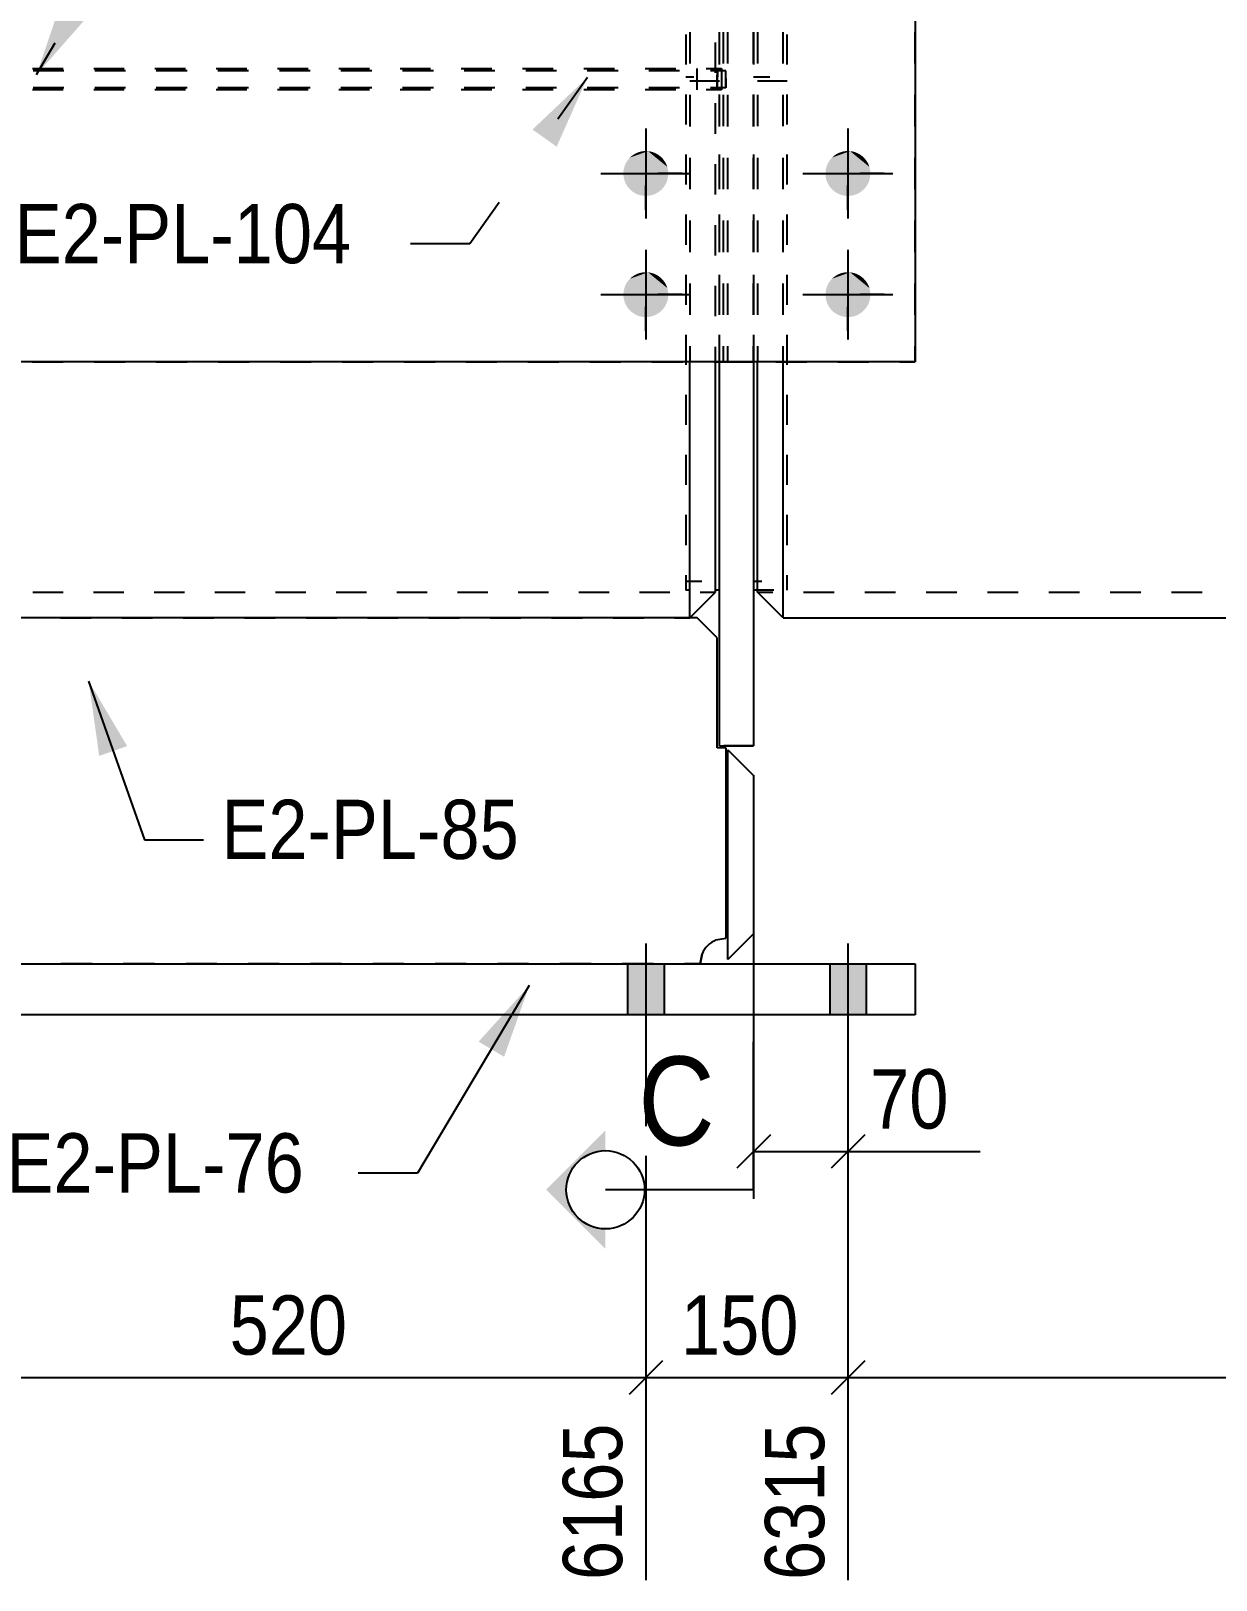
# Model space of a CAD drawing. Header units: millimetres. Extents: x 67 to 383, y 106 to 148.
# Drawn here: x 171.05 to 177.48, y 127.65 to 136.07 of the extents above; entities that cross this region are included whole.
import ezdxf

# ---------------------------------------------------------------- set-up
doc = ezdxf.new("R2010")
doc.units = ezdxf.units.MM
doc.linetypes.add('XKITLINE00', pattern=[0])
doc.styles.add('ARIAL', font='ARIAL.TTF')

msp = doc.modelspace()

# ---------------------------------------------------------------- linework, layer by layer
at = {"color": 2, "linetype": 'XKITLINE00'}
for p, q in [((175.8505, 137.3404), (175.8505, 134.269)), ((175.8505, 134.269), (169.1226, 134.269)), ((174.6266, 132.8795), (174.6266, 134.269)), ((174.7652, 133.0426), (174.7652, 134.269)), ((174.7872, 134.2689), (174.9729, 134.2689)), ((174.7872, 132.1847), (174.7872, 134.2689)), ((174.9729, 134.2689), (174.9729, 132.1847)), ((174.9949, 133.0426), (174.9949, 134.269)), ((175.1334, 132.8795), (175.1334, 134.269)), ((174.6266, 132.8795), (174.7656, 133.0184)), ((174.7656, 133.0184), (174.7652, 133.0426)), ((174.7872, 133.0301), (174.7654, 133.0301)), ((174.9947, 133.0301), (174.9729, 133.0301)), ((174.9945, 133.0184), (174.9949, 133.0426)), ((174.9945, 133.0184), (174.9949, 133.0184)), ((175.1334, 132.8795), (174.9945, 133.0184)), ((174.6659, 132.8795), (170.2525, 132.8795)), ((174.7756, 132.7698), (174.6659, 132.8795)), ((175.1334, 132.8795), (179.6532, 132.8795)), ((174.7756, 132.1738), (174.7756, 132.7698)), ((174.7872, 132.1847), (174.9729, 132.1847)), ((174.822, 132.1738), (174.7756, 132.1738)), ((174.822, 132.1738), (174.822, 131.1401)), ((174.8336, 132.1628), (174.9729, 132.0235)), ((174.8336, 131.0227), (174.8336, 132.1628)), ((174.9729, 132.0235), (174.9729, 131.162)), ((174.7687, 131.1295), (174.822, 131.1401)), ((174.9729, 131.162), (174.8336, 131.0227)), ((169.1226, 131.0008), (175.8505, 131.0008)), ((174.6827, 131.0008), (174.6933, 131.0541)), ((175.8505, 131.0008), (175.8505, 130.7222)), ((175.8505, 130.7222), (169.1226, 130.7222))]:
    msp.add_line(p, q, dxfattribs=at)
at = {"linetype": 'XKITLINE00'}
for p, q in [((174.6043, 136.0478), (174.6043, 135.8847)), ((174.6266, 136.0604), (174.6266, 135.8898)), ((174.7872, 135.89), (174.7872, 136.0606)), ((174.7872, 135.8847), (174.7872, 136.0478)), ((174.8103, 135.89), (174.8103, 136.0607)), ((174.8336, 135.89), (174.8336, 136.0606)), ((174.9729, 136.0607), (174.9729, 135.89)), ((174.9729, 135.89), (174.9729, 136.0606)), ((174.9729, 136.0606), (174.9729, 135.89)), ((174.9729, 136.0478), (174.9729, 135.8847)), ((174.9949, 136.0607), (174.9949, 135.89)), ((175.1334, 135.89), (175.1334, 136.0607)), ((175.1557, 135.8847), (175.1557, 136.0478)), ((175.8505, 135.89), (175.8505, 136.0606)), ((171.0808, 135.8303), (171.1807, 136.0031)), ((174.7652, 135.8393), (174.7652, 136.0046)), ((171.058, 135.8627), (171.2243, 135.8627)), ((171.2291, 135.8511), (171.062, 135.8511)), ((171.3906, 135.8627), (171.5569, 135.8627)), ((171.5633, 135.8511), (171.3962, 135.8511)), ((171.7232, 135.8627), (171.8894, 135.8627)), ((171.8975, 135.8511), (171.7304, 135.8511)), ((172.0557, 135.8627), (172.222, 135.8627)), ((172.2317, 135.8511), (172.0646, 135.8511)), ((172.3883, 135.8627), (172.5546, 135.8627)), ((172.566, 135.8511), (172.3989, 135.8511)), ((172.7209, 135.8627), (172.8871, 135.8627)), ((172.9002, 135.8511), (172.7331, 135.8511)), ((173.0534, 135.8627), (173.2197, 135.8627)), ((173.2344, 135.8511), (173.0673, 135.8511)), ((173.386, 135.8627), (173.5523, 135.8627)), ((173.5686, 135.8511), (173.4015, 135.8511)), ((173.7185, 135.8627), (173.8848, 135.8627)), ((173.9029, 135.8511), (173.7358, 135.8511)), ((174.0703, 135.8134), (173.9106, 135.5875)), ((174.0511, 135.8627), (174.2174, 135.8627)), ((174.2371, 135.8511), (174.07, 135.8511)), ((174.3837, 135.8627), (174.55, 135.8627)), ((174.5713, 135.8511), (174.4042, 135.8511)), ((174.6484, 135.8156), (174.6043, 135.8156)), ((174.6665, 135.7466), (174.6665, 135.8627)), ((174.7162, 135.8627), (174.7994, 135.8627)), ((174.822, 135.8511), (174.7384, 135.8511)), ((174.7756, 135.8511), (174.7756, 135.7582)), ((174.7756, 135.7582), (174.7756, 135.8262)), ((174.7762, 135.8627), (174.7762, 135.8179)), ((174.7994, 135.8627), (174.7994, 135.7466)), ((174.822, 135.7582), (174.822, 135.8511)), ((174.822, 135.8079), (174.822, 135.7582)), ((175.0607, 135.8156), (174.9729, 135.8156)), ((171.2243, 135.7466), (171.058, 135.7466)), ((171.2291, 135.7582), (171.062, 135.7582)), ((171.5569, 135.7466), (171.3906, 135.7466)), ((171.5633, 135.7582), (171.3962, 135.7582)), ((171.8894, 135.7466), (171.7232, 135.7466)), ((171.8975, 135.7582), (171.7304, 135.7582)), ((172.222, 135.7466), (172.0557, 135.7466)), ((172.2317, 135.7582), (172.0646, 135.7582)), ((172.5546, 135.7466), (172.3883, 135.7466)), ((172.566, 135.7582), (172.3989, 135.7582)), ((172.8871, 135.7466), (172.7209, 135.7466)), ((172.9002, 135.7582), (172.7331, 135.7582)), ((173.2197, 135.7466), (173.0534, 135.7466)), ((173.2344, 135.7582), (173.0673, 135.7582)), ((173.5523, 135.7466), (173.386, 135.7466)), ((173.5686, 135.7582), (173.4015, 135.7582)), ((173.8848, 135.7466), (173.7185, 135.7466)), ((173.9029, 135.7582), (173.7358, 135.7582)), ((174.2174, 135.7466), (174.0511, 135.7466)), ((174.2371, 135.7582), (174.07, 135.7582)), ((174.55, 135.7466), (174.3837, 135.7466)), ((174.5713, 135.7582), (174.4042, 135.7582)), ((174.6043, 135.7216), (174.6043, 135.5585)), ((174.7872, 135.7936), (174.6263, 135.7936)), ((174.6266, 135.7191), (174.6266, 135.5485)), ((174.7994, 135.7466), (174.7162, 135.7466)), ((174.822, 135.7582), (174.7384, 135.7582)), ((174.7872, 135.5585), (174.7872, 135.7216)), ((174.7872, 135.5487), (174.7872, 135.7193)), ((174.8103, 135.5488), (174.8103, 135.7194)), ((174.8336, 135.5487), (174.8336, 135.7194)), ((174.9729, 135.7216), (174.9729, 135.5585)), ((174.9729, 135.7194), (174.9729, 135.5487)), ((174.9729, 135.7194), (174.9729, 135.5488)), ((174.9729, 135.5487), (174.9729, 135.7193)), ((175.1557, 135.7936), (174.9949, 135.7936)), ((174.9949, 135.7194), (174.9949, 135.5488)), ((175.1334, 135.5488), (175.1334, 135.7194)), ((175.1557, 135.5585), (175.1557, 135.7216)), ((175.8505, 135.5487), (175.8505, 135.7194)), ((174.7652, 135.5087), (174.7652, 135.674)), ((174.6043, 135.3953), (174.6043, 135.2322)), ((174.6266, 135.3779), (174.6266, 135.2073)), ((174.7872, 135.2322), (174.7872, 135.3953)), ((174.7872, 135.2074), (174.7872, 135.3781)), ((174.8103, 135.2075), (174.8103, 135.3781)), ((174.8336, 135.2075), (174.8336, 135.3781)), ((174.9729, 135.3953), (174.9729, 135.2322)), ((174.9729, 135.2074), (174.9729, 135.3781)), ((174.9729, 135.3781), (174.9729, 135.2075)), ((174.9729, 135.3781), (174.9729, 135.2075)), ((174.9949, 135.3781), (174.9949, 135.2075)), ((175.1334, 135.2075), (175.1334, 135.3781)), ((175.1557, 135.2322), (175.1557, 135.3953)), ((175.8505, 135.2075), (175.8505, 135.3781)), ((174.7652, 135.1781), (174.7652, 135.3434)), ((173.5913, 135.1356), (173.4316, 134.9097)), ((174.6043, 135.0691), (174.6043, 134.906)), ((174.7872, 134.906), (174.7872, 135.0691)), ((174.7872, 134.8661), (174.7872, 135.0368)), ((174.8103, 134.8662), (174.8103, 135.0369)), ((174.8336, 134.8662), (174.8336, 135.0368)), ((174.9729, 135.0691), (174.9729, 134.906)), ((174.9729, 135.0369), (174.9729, 134.8662)), ((174.9729, 134.8661), (174.9729, 135.0368)), ((174.9729, 135.0368), (174.9729, 134.8662)), ((174.9949, 135.0369), (174.9949, 134.8662)), ((175.1334, 134.8662), (175.1334, 135.0369)), ((175.1557, 134.906), (175.1557, 135.0691)), ((175.8505, 134.8662), (175.8505, 135.0368)), ((174.6266, 135.0367), (174.6266, 134.8661)), ((174.7652, 134.8475), (174.7652, 135.0128)), ((173.4316, 134.9097), (173.1099, 134.9097)), ((174.6043, 134.7429), (174.6043, 134.5797)), ((174.7872, 134.5797), (174.7872, 134.7429)), ((174.9729, 134.7429), (174.9729, 134.5797)), ((175.1557, 134.5797), (175.1557, 134.7429)), ((174.6266, 134.6955), (174.6266, 134.5249)), ((174.7652, 134.5169), (174.7652, 134.6822)), ((174.7872, 134.5249), (174.7872, 134.6955)), ((174.8103, 134.5249), (174.8103, 134.6956)), ((174.8336, 134.5249), (174.8336, 134.6956)), ((174.9729, 134.6956), (174.9729, 134.5249)), ((174.9729, 134.6956), (174.9729, 134.5249)), ((174.9729, 134.5249), (174.9729, 134.6955)), ((174.9949, 134.6956), (174.9949, 134.5249)), ((175.1334, 134.5249), (175.1334, 134.6956)), ((175.8505, 134.5249), (175.8505, 134.6956)), ((174.6043, 134.4166), (174.6043, 134.2535)), ((174.7872, 134.2535), (174.7872, 134.4166)), ((174.9729, 134.4166), (174.9729, 134.2535)), ((175.1557, 134.2535), (175.1557, 134.4166)), ((174.6266, 134.3543), (174.6266, 134.269)), ((174.7652, 134.269), (174.7652, 134.3516)), ((174.7872, 134.2689), (174.7872, 134.3542)), ((174.8103, 134.269), (174.8103, 134.3543)), ((174.8336, 134.269), (174.8336, 134.3543)), ((174.9729, 134.3543), (174.9729, 134.269)), ((174.9729, 134.3543), (174.9729, 134.269)), ((174.9729, 134.2689), (174.9729, 134.3542)), ((174.9949, 134.3543), (174.9949, 134.269)), ((175.1334, 134.269), (175.1334, 134.3543)), ((175.8505, 134.269), (175.8505, 134.3543)), ((171.0569, 134.269), (171.2251, 134.269)), ((171.3933, 134.269), (171.5614, 134.269)), ((171.7296, 134.269), (171.8978, 134.269)), ((172.066, 134.269), (172.2342, 134.269)), ((172.4024, 134.269), (172.5706, 134.269)), ((172.7388, 134.269), (172.907, 134.269)), ((173.0752, 134.269), (173.2434, 134.269)), ((173.4116, 134.269), (173.5798, 134.269)), ((173.748, 134.269), (173.9162, 134.269)), ((174.0844, 134.269), (174.2526, 134.269)), ((174.4208, 134.269), (174.589, 134.269)), ((174.7572, 134.269), (174.9254, 134.269)), ((174.9729, 134.269), (174.812, 134.269)), ((174.8336, 134.269), (174.9729, 134.269)), ((174.8336, 134.269), (174.8552, 134.269)), ((174.9232, 134.2689), (174.9729, 134.2689)), ((175.0936, 134.269), (175.2618, 134.269)), ((175.43, 134.269), (175.5982, 134.269)), ((175.7664, 134.269), (175.8505, 134.269)), ((174.6043, 134.0904), (174.6043, 133.9273)), ((174.7872, 133.9273), (174.7872, 134.0904)), ((174.9729, 134.0904), (174.9729, 133.9273)), ((175.1557, 133.9273), (175.1557, 134.0904)), ((174.6043, 133.7641), (174.6043, 133.601)), ((174.7872, 133.601), (174.7872, 133.7641)), ((174.9729, 133.7641), (174.9729, 133.601)), ((175.1557, 133.601), (175.1557, 133.7641)), ((174.6043, 133.4379), (174.6043, 133.2748)), ((174.7872, 133.2748), (174.7872, 133.4379)), ((174.9729, 133.4379), (174.9729, 133.2748)), ((175.1557, 133.2748), (175.1557, 133.4379)), ((174.6043, 133.1117), (174.6043, 133.0301)), ((174.7872, 133.0301), (174.7872, 133.1117)), ((174.9729, 133.1117), (174.9729, 133.0301)), ((175.1557, 133.0301), (175.1557, 133.1117)), ((171.0602, 133.0184), (171.2249, 133.0184)), ((171.3896, 133.0184), (171.5543, 133.0184)), ((171.7189, 133.0184), (171.8836, 133.0184)), ((172.0483, 133.0184), (172.213, 133.0184)), ((172.3777, 133.0184), (172.5424, 133.0184)), ((172.707, 133.0184), (172.8717, 133.0184)), ((173.0364, 133.0184), (173.2011, 133.0184)), ((173.3658, 133.0184), (173.5305, 133.0184)), ((173.6951, 133.0184), (173.8598, 133.0184)), ((174.0245, 133.0184), (174.1892, 133.0184)), ((174.3539, 133.0184), (174.5186, 133.0184)), ((174.6923, 133.0765), (174.6043, 133.0765)), ((174.6265, 133.0301), (174.6043, 133.0301)), ((174.6833, 133.0184), (174.7656, 133.0184)), ((175.0168, 133.0765), (174.9729, 133.0765)), ((175.0826, 133.0301), (174.9947, 133.0301)), ((174.9949, 133.0184), (175.078, 133.0184)), ((175.2444, 133.0184), (175.4108, 133.0184)), ((175.5771, 133.0184), (175.7435, 133.0184)), ((175.9099, 133.0184), (176.0763, 133.0184)), ((176.2426, 133.0184), (176.409, 133.0184)), ((176.5754, 133.0184), (176.7417, 133.0184)), ((176.9081, 133.0184), (177.0745, 133.0184)), ((177.2408, 133.0184), (177.4072, 133.0184)), ((171.2098, 132.8795), (171.3764, 132.8795)), ((171.5431, 132.8795), (171.7098, 132.8795)), ((171.8765, 132.8795), (172.0431, 132.8795)), ((172.2098, 132.8795), (172.3765, 132.8795)), ((172.5432, 132.8795), (172.7099, 132.8795)), ((172.8765, 132.8795), (173.0432, 132.8795)), ((173.2099, 132.8795), (173.3766, 132.8795)), ((173.5432, 132.8795), (173.7099, 132.8795)), ((173.8766, 132.8795), (174.0433, 132.8795)), ((174.21, 132.8795), (174.3766, 132.8795)), ((174.5433, 132.8795), (174.6266, 132.8795)), ((171.3633, 132.5354), (171.6656, 131.674)), ((174.9729, 132.1847), (174.812, 132.1847)), ((174.9729, 132.0239), (174.9729, 129.7233)), ((171.6656, 131.674), (171.9874, 131.674)), ((174.7143, 131.0892), (174.7062, 131.0782)), ((174.7235, 131.0993), (174.7143, 131.0892)), ((174.7275, 131.1029), (174.7235, 131.0993)), ((171.3823, 131.0008), (171.213, 131.0008)), ((171.7208, 131.0008), (171.5515, 131.0008)), ((172.0593, 131.0008), (171.89, 131.0008)), ((172.3978, 131.0008), (172.2285, 131.0008)), ((172.7363, 131.0008), (172.567, 131.0008)), ((173.0748, 131.0008), (172.9055, 131.0008)), ((173.4133, 131.0008), (173.244, 131.0008)), ((173.7518, 131.0008), (173.5825, 131.0008)), ((174.0903, 131.0008), (173.9211, 131.0008)), ((174.4288, 131.0008), (174.2596, 131.0008)), ((174.6827, 131.0008), (174.5981, 131.0008)), ((174.6933, 131.0541), (174.6827, 131.0008)), ((174.6991, 131.0664), (174.6933, 131.0541)), ((174.6933, 131.0541), (174.6933, 131.0541)), ((174.7062, 131.0782), (174.6991, 131.0664)), ((173.755, 130.8818), (173.1482, 129.8625)), ((174.9729, 129.7728), (174.9729, 130.5772)), ((175.4848, 130.1165), (175.4848, 129.7233)), ((175.0639, 130.0718), (174.8819, 129.8897)), ((175.5758, 130.0718), (175.3938, 129.8897)), ((174.3879, 129.9576), (174.3879, 127.6532)), ((174.3879, 129.9576), (174.3879, 127.6532)), ((174.9729, 129.9808), (175.4848, 129.9808)), ((175.4848, 129.9808), (176.2035, 129.9808)), ((175.4848, 129.9808), (176.2035, 129.9808)), ((175.4848, 129.9576), (175.4848, 127.6532)), ((175.4848, 129.9576), (175.4848, 127.6532)), ((173.1482, 129.8625), (172.8264, 129.8625)), ((174.9729, 129.7728), (174.1685, 129.7728)), ((174.4789, 128.8436), (174.2969, 128.6616)), ((174.4789, 128.8436), (174.3074, 128.6722)), ((175.5758, 128.8436), (175.3938, 128.6616)), ((175.5758, 128.8436), (175.4044, 128.6722)), ((170.5852, 128.7526), (174.3879, 128.7526)), ((174.3879, 128.7526), (175.4848, 128.7526)), ((175.4848, 128.7526), (183.8376, 128.7526))]:
    msp.add_line(p, q, dxfattribs=at)
at = {"color": 3, "linetype": 'XKITLINE00'}
for p, q in [((174.3879, 135.5367), (174.3879, 135.0489)), ((174.3879, 135.4902), (174.3879, 135.3587)), ((175.4848, 135.5367), (175.4848, 135.0489)), ((175.4848, 135.4902), (175.4848, 135.3587)), ((174.144, 135.2928), (174.6318, 135.2928)), ((174.1904, 135.2928), (174.3219, 135.2928)), ((174.5853, 135.2928), (174.4538, 135.2928)), ((175.2409, 135.2928), (175.7287, 135.2928)), ((175.2874, 135.2928), (175.4189, 135.2928)), ((175.6823, 135.2928), (175.5508, 135.2928)), ((174.3879, 135.0953), (174.3879, 135.2268)), ((175.4848, 135.0953), (175.4848, 135.2268)), ((174.3879, 134.8785), (174.3879, 134.3908)), ((175.4848, 134.8785), (175.4848, 134.3908)), ((174.3879, 134.8321), (174.3879, 134.7006)), ((175.4848, 134.8321), (175.4848, 134.7006)), ((174.144, 134.6346), (174.6318, 134.6346)), ((174.1904, 134.6346), (174.3219, 134.6346)), ((174.5853, 134.6346), (174.4538, 134.6346)), ((175.2409, 134.6346), (175.7287, 134.6346)), ((175.2874, 134.6346), (175.4189, 134.6346)), ((175.6823, 134.6346), (175.5508, 134.6346)), ((174.3879, 134.4372), (174.3879, 134.5687)), ((175.4848, 134.4372), (175.4848, 134.5687)), ((174.3879, 131.1111), (174.3879, 130.1185)), ((174.3879, 131.1111), (174.3879, 130.1185)), ((174.3879, 131.1111), (174.3879, 130.1185)), ((174.3879, 131.1111), (174.3879, 130.1185)), ((175.4848, 131.1111), (175.4848, 130.1185)), ((175.4848, 131.1111), (175.4848, 130.1185)), ((175.4848, 131.1111), (175.4848, 130.1185)), ((175.4848, 131.1111), (175.4848, 130.1185)), ((174.2892, 131.0008), (174.2892, 130.7222)), ((174.2892, 131.0008), (174.2892, 130.7222)), ((174.2892, 131.0008), (174.2892, 130.7222)), ((174.2892, 131.0008), (174.2892, 130.7222)), ((174.4866, 131.0008), (174.4866, 130.7222)), ((174.4866, 131.0008), (174.4866, 130.7222)), ((174.4866, 131.0008), (174.4866, 130.7222)), ((174.4866, 131.0008), (174.4866, 130.7222)), ((175.3861, 131.0008), (175.3861, 130.7222)), ((175.3861, 131.0008), (175.3861, 130.7222)), ((175.3861, 131.0008), (175.3861, 130.7222)), ((175.3861, 131.0008), (175.3861, 130.7222)), ((175.5835, 131.0008), (175.5835, 130.7222)), ((175.5835, 131.0008), (175.5835, 130.7222)), ((175.5835, 131.0008), (175.5835, 130.7222)), ((175.5835, 131.0008), (175.5835, 130.7222))]:
    msp.add_line(p, q, dxfattribs=at)
at = {"linetype": 'XKITLINE00'}
msp.add_circle((174.1685, 129.7728), 0.2124, dxfattribs=at)
at = {"color": 2, "linetype": 'XKITLINE00'}
msp.add_arc((174.822, 131.0008), 0.1393, 112.5, 157.5, dxfattribs=at)
for p in [(174.9729, 129.9808), (175.4848, 129.9808)]:
    msp.add_point(p)
at = {"color": 3}
for p in [(174.3879, 128.7526), (174.3879, 128.7526), (175.4848, 128.7526), (175.4848, 128.7526)]:
    msp.add_point(p, dxfattribs=at)
at = {"linetype": 'Continuous'}
for points in [[(171.0808, 135.8303), (171.2125, 136.2188), (171.0808, 135.8303), (171.3518, 136.1382)], [(174.0703, 135.8134), (173.9038, 135.4385), (174.0703, 135.8134), (173.7725, 135.5313)], [(171.3633, 132.5354), (171.5724, 132.1825), (171.3633, 132.5354), (171.4206, 132.1293)], [(173.755, 130.8818), (173.6184, 130.495), (173.755, 130.8818), (173.4801, 130.5773)], [(174.1685, 130.0946), (173.8467, 129.7728), (174.0055, 129.9065)], [(174.1685, 130.0946), (174.0055, 129.9065), (174.0194, 129.9218)], [(174.1685, 130.0946), (174.0194, 129.9218), (174.0348, 129.9358)], [(174.1685, 130.0946), (174.0348, 129.9358), (174.0514, 129.9482)], [(174.1685, 130.0946), (174.0514, 129.9482), (174.0691, 129.959)], [(174.1685, 130.0946), (174.0691, 129.959), (174.0878, 129.968)], [(174.1685, 130.0946), (174.0878, 129.968), (174.1073, 129.9752)], [(174.1685, 130.0946), (174.1073, 129.9752), (174.1273, 129.9804)], [(174.1685, 130.0946), (174.1273, 129.9804), (174.1478, 129.9838)], [(174.1685, 129.9852), (174.1685, 130.0946), (174.1478, 129.9838)], [(173.8467, 129.7728), (173.9931, 129.8899), (174.0055, 129.9065)], [(173.8467, 129.7728), (173.9823, 129.8721), (173.9931, 129.8899)], [(173.8467, 129.7728), (173.9733, 129.8535), (173.9823, 129.8721)], [(173.8467, 129.7728), (173.9661, 129.834), (173.9733, 129.8535)], [(173.8467, 129.7728), (173.9608, 129.814), (173.9661, 129.834)], [(173.8467, 129.7728), (173.9575, 129.7935), (173.9608, 129.814)], [(173.8467, 129.7728), (173.9561, 129.7728), (173.9575, 129.7935)], [(173.8467, 129.7728), (174.1685, 129.451), (174.0342, 129.6091)], [(173.8467, 129.7728), (174.0342, 129.6091), (174.0188, 129.623)], [(173.8467, 129.7728), (174.0188, 129.623), (174.0048, 129.6385)], [(173.8467, 129.7728), (174.0048, 129.6385), (173.9924, 129.6551)], [(173.8467, 129.7728), (173.9924, 129.6551), (173.9816, 129.673)], [(173.8467, 129.7728), (173.9816, 129.673), (173.9727, 129.6917)], [(173.8467, 129.7728), (173.9727, 129.6917), (173.9656, 129.7113)], [(173.8467, 129.7728), (173.9656, 129.7113), (173.9604, 129.7315)], [(173.8467, 129.7728), (173.9604, 129.7315), (173.9573, 129.752)], [(173.8467, 129.7728), (173.9573, 129.752), (173.9561, 129.7728)], [(174.1685, 129.451), (174.0509, 129.5967), (174.0342, 129.6091)], [(174.1685, 129.451), (174.0687, 129.5859), (174.0509, 129.5967)], [(174.1685, 129.451), (174.0875, 129.577), (174.0687, 129.5859)], [(174.1685, 129.451), (174.107, 129.5699), (174.0875, 129.577)], [(174.1685, 129.451), (174.1272, 129.5647), (174.107, 129.5699)], [(174.1685, 129.451), (174.1477, 129.5616), (174.1272, 129.5647)], [(174.1685, 129.451), (174.1685, 129.5604), (174.1477, 129.5616)]]:
    msp.add_solid(points, dxfattribs=at)
at = {"color": 3, "linetype": 'Continuous'}
for points in [[(174.3998, 135.4142), (174.2665, 135.3048), (174.2659, 135.2928)], [(174.3998, 135.4142), (174.2659, 135.2928), (174.2665, 135.2808)], [(174.3998, 135.4142), (174.2683, 135.3166), (174.2665, 135.3048)], [(174.3998, 135.4142), (174.2665, 135.2808), (174.2683, 135.269)], [(174.3998, 135.4142), (174.2712, 135.3282), (174.2683, 135.3166)], [(174.3998, 135.4142), (174.2683, 135.269), (174.2712, 135.2574)], [(174.3998, 135.4142), (174.2752, 135.3395), (174.2712, 135.3282)], [(174.3998, 135.4142), (174.2712, 135.2574), (174.2752, 135.2461)], [(174.3998, 135.4142), (174.2803, 135.3503), (174.2752, 135.3395)], [(174.3998, 135.4142), (174.2752, 135.2461), (174.2803, 135.2353)], [(174.3998, 135.4142), (174.2865, 135.3605), (174.2803, 135.3503)], [(174.3998, 135.4142), (174.2803, 135.2353), (174.2865, 135.2251)], [(174.3998, 135.4142), (174.2936, 135.3702), (174.2865, 135.3605)], [(174.3998, 135.4142), (174.2865, 135.2251), (174.2936, 135.2154)], [(174.3998, 135.4142), (174.3017, 135.379), (174.2936, 135.3702)], [(174.3998, 135.4142), (174.2936, 135.2154), (174.3017, 135.2066)], [(174.3998, 135.4142), (174.3105, 135.3871), (174.3017, 135.379)], [(174.3998, 135.4142), (174.3017, 135.2066), (174.3105, 135.1985)], [(174.3998, 135.4142), (174.3201, 135.3942), (174.3105, 135.3871)], [(174.3998, 135.4142), (174.3105, 135.1985), (174.3201, 135.1914)], [(174.3998, 135.4142), (174.3304, 135.4003), (174.3201, 135.3942)], [(174.3998, 135.4142), (174.3201, 135.1914), (174.3304, 135.1853)], [(174.3998, 135.4142), (174.3412, 135.4055), (174.3304, 135.4003)], [(174.3998, 135.4142), (174.3304, 135.1853), (174.3412, 135.1801)], [(174.3998, 135.4142), (174.3525, 135.4095), (174.3412, 135.4055)], [(174.3998, 135.4142), (174.3412, 135.1801), (174.3525, 135.1761)], [(174.3998, 135.4142), (174.3641, 135.4124), (174.3525, 135.4095)], [(174.3998, 135.4142), (174.3525, 135.1761), (174.3641, 135.1732)], [(174.3998, 135.4142), (174.3759, 135.4142), (174.3641, 135.4124)], [(174.3998, 135.4142), (174.3641, 135.1732), (174.3759, 135.1714)], [(174.3998, 135.4142), (174.3879, 135.4147), (174.3759, 135.4142)], [(174.3998, 135.4142), (174.3759, 135.1714), (174.3879, 135.1709)], [(174.3998, 135.4142), (174.3879, 135.1709), (174.3998, 135.1714)], [(174.3998, 135.4142), (174.3998, 135.1714), (174.4117, 135.1732)], [(174.3998, 135.4142), (174.4117, 135.1732), (174.4233, 135.1761)], [(174.3998, 135.4142), (174.4233, 135.1761), (174.4345, 135.1801)], [(174.3998, 135.4142), (174.4345, 135.1801), (174.4454, 135.1853)], [(174.3998, 135.4142), (174.4454, 135.1853), (174.4556, 135.1914)], [(174.3998, 135.4142), (174.4556, 135.1914), (174.4652, 135.1985)], [(174.3998, 135.4142), (174.4652, 135.1985), (174.4741, 135.2066)], [(174.3998, 135.4142), (174.4741, 135.2066), (174.4821, 135.2154)], [(174.3998, 135.4142), (174.4821, 135.2154), (174.4893, 135.2251)], [(174.3998, 135.4142), (174.4893, 135.2251), (174.4954, 135.2353)], [(174.3998, 135.4142), (174.4954, 135.2353), (174.5005, 135.2461)], [(174.3998, 135.4142), (174.5005, 135.2461), (174.5046, 135.2574)], [(174.3998, 135.4142), (174.5046, 135.2574), (174.5075, 135.269)], [(174.3998, 135.4142), (174.5075, 135.269), (174.5092, 135.2808)], [(174.3998, 135.4142), (174.5092, 135.2808), (174.5098, 135.2928)], [(174.3998, 135.4142), (174.5098, 135.2928), (174.5092, 135.3048)], [(174.3998, 135.4142), (174.5092, 135.3048), (174.5075, 135.3166)], [(174.3998, 135.4142), (174.5075, 135.3166), (174.5046, 135.3282)], [(174.3998, 135.4142), (174.5046, 135.3282), (174.5005, 135.3395)], [(174.3998, 135.4142), (174.5005, 135.3395), (174.4954, 135.3503)], [(174.3998, 135.4142), (174.4954, 135.3503), (174.4893, 135.3605)], [(174.3998, 135.4142), (174.4893, 135.3605), (174.4821, 135.3702)], [(174.3998, 135.4142), (174.4821, 135.3702), (174.4741, 135.379)], [(174.3998, 135.4142), (174.4741, 135.379), (174.4652, 135.3871)], [(174.3998, 135.4142), (174.4652, 135.3871), (174.4556, 135.3942)], [(174.3998, 135.4142), (174.4556, 135.3942), (174.4454, 135.4003)], [(174.3998, 135.4142), (174.4454, 135.4003), (174.4345, 135.4055)], [(174.3998, 135.4142), (174.4345, 135.4055), (174.4233, 135.4095)], [(174.3998, 135.4142), (174.4233, 135.4095), (174.4117, 135.4124)], [(175.4968, 135.4142), (175.3635, 135.3048), (175.3629, 135.2928)], [(175.4968, 135.4142), (175.3629, 135.2928), (175.3635, 135.2808)], [(175.4968, 135.4142), (175.3652, 135.3166), (175.3635, 135.3048)], [(175.4968, 135.4142), (175.3635, 135.2808), (175.3652, 135.269)], [(175.4968, 135.4142), (175.3681, 135.3282), (175.3652, 135.3166)], [(175.4968, 135.4142), (175.3652, 135.269), (175.3681, 135.2574)], [(175.4968, 135.4142), (175.3722, 135.3395), (175.3681, 135.3282)], [(175.4968, 135.4142), (175.3681, 135.2574), (175.3722, 135.2461)], [(175.4968, 135.4142), (175.3773, 135.3503), (175.3722, 135.3395)], [(175.4968, 135.4142), (175.3722, 135.2461), (175.3773, 135.2353)], [(175.4968, 135.4142), (175.3834, 135.3605), (175.3773, 135.3503)], [(175.4968, 135.4142), (175.3773, 135.2353), (175.3834, 135.2251)], [(175.4968, 135.4142), (175.3906, 135.3702), (175.3834, 135.3605)], [(175.4968, 135.4142), (175.3834, 135.2251), (175.3906, 135.2154)], [(175.4968, 135.4142), (175.3986, 135.379), (175.3906, 135.3702)], [(175.4968, 135.4142), (175.3906, 135.2154), (175.3986, 135.2066)], [(175.4968, 135.4142), (175.4075, 135.3871), (175.3986, 135.379)], [(175.4968, 135.4142), (175.3986, 135.2066), (175.4075, 135.1985)], [(175.4968, 135.4142), (175.4171, 135.3942), (175.4075, 135.3871)], [(175.4968, 135.4142), (175.4075, 135.1985), (175.4171, 135.1914)], [(175.4968, 135.4142), (175.4273, 135.4003), (175.4171, 135.3942)], [(175.4968, 135.4142), (175.4171, 135.1914), (175.4273, 135.1853)], [(175.4968, 135.4142), (175.4382, 135.4055), (175.4273, 135.4003)], [(175.4968, 135.4142), (175.4273, 135.1853), (175.4382, 135.1801)], [(175.4968, 135.4142), (175.4494, 135.4095), (175.4382, 135.4055)], [(175.4968, 135.4142), (175.4382, 135.1801), (175.4494, 135.1761)], [(175.4968, 135.4142), (175.461, 135.4124), (175.4494, 135.4095)], [(175.4968, 135.4142), (175.4494, 135.1761), (175.461, 135.1732)], [(175.4968, 135.4142), (175.4729, 135.4142), (175.461, 135.4124)], [(175.4968, 135.4142), (175.461, 135.1732), (175.4729, 135.1714)], [(175.4968, 135.4142), (175.4848, 135.4147), (175.4729, 135.4142)], [(175.4968, 135.4142), (175.4729, 135.1714), (175.4848, 135.1709)], [(175.4968, 135.4142), (175.4848, 135.1709), (175.4968, 135.1714)], [(175.4968, 135.4142), (175.4968, 135.1714), (175.5086, 135.1732)], [(175.4968, 135.4142), (175.5086, 135.1732), (175.5202, 135.1761)], [(175.4968, 135.4142), (175.5202, 135.1761), (175.5315, 135.1801)], [(175.4968, 135.4142), (175.5315, 135.1801), (175.5423, 135.1853)], [(175.4968, 135.4142), (175.5423, 135.1853), (175.5526, 135.1914)], [(175.4968, 135.4142), (175.5526, 135.1914), (175.5622, 135.1985)], [(175.4968, 135.4142), (175.5622, 135.1985), (175.571, 135.2066)], [(175.4968, 135.4142), (175.571, 135.2066), (175.5791, 135.2154)], [(175.4968, 135.4142), (175.5791, 135.2154), (175.5862, 135.2251)], [(175.4968, 135.4142), (175.5862, 135.2251), (175.5924, 135.2353)], [(175.4968, 135.4142), (175.5924, 135.2353), (175.5975, 135.2461)], [(175.4968, 135.4142), (175.5975, 135.2461), (175.6015, 135.2574)], [(175.4968, 135.4142), (175.6015, 135.2574), (175.6044, 135.269)], [(175.4968, 135.4142), (175.6044, 135.269), (175.6062, 135.2808)], [(175.4968, 135.4142), (175.6062, 135.2808), (175.6068, 135.2928)], [(175.4968, 135.4142), (175.6068, 135.2928), (175.6062, 135.3048)], [(175.4968, 135.4142), (175.6062, 135.3048), (175.6044, 135.3166)], [(175.4968, 135.4142), (175.6044, 135.3166), (175.6015, 135.3282)], [(175.4968, 135.4142), (175.6015, 135.3282), (175.5975, 135.3395)], [(175.4968, 135.4142), (175.5975, 135.3395), (175.5924, 135.3503)], [(175.4968, 135.4142), (175.5924, 135.3503), (175.5862, 135.3605)], [(175.4968, 135.4142), (175.5862, 135.3605), (175.5791, 135.3702)], [(175.4968, 135.4142), (175.5791, 135.3702), (175.571, 135.379)], [(175.4968, 135.4142), (175.571, 135.379), (175.5622, 135.3871)], [(175.4968, 135.4142), (175.5622, 135.3871), (175.5526, 135.3942)], [(175.4968, 135.4142), (175.5526, 135.3942), (175.5423, 135.4003)], [(175.4968, 135.4142), (175.5423, 135.4003), (175.5315, 135.4055)], [(175.4968, 135.4142), (175.5315, 135.4055), (175.5202, 135.4095)], [(175.4968, 135.4142), (175.5202, 135.4095), (175.5086, 135.4124)], [(174.3998, 134.756), (174.2665, 134.6466), (174.2659, 134.6346)], [(174.3998, 134.756), (174.2659, 134.6346), (174.2665, 134.6227)], [(174.3998, 134.756), (174.2683, 134.6584), (174.2665, 134.6466)], [(174.3998, 134.756), (174.2665, 134.6227), (174.2683, 134.6109)], [(174.3998, 134.756), (174.2712, 134.67), (174.2683, 134.6584)], [(174.3998, 134.756), (174.2683, 134.6109), (174.2712, 134.5992)], [(174.3998, 134.756), (174.2752, 134.6813), (174.2712, 134.67)], [(174.3998, 134.756), (174.2712, 134.5992), (174.2752, 134.588)], [(174.3998, 134.756), (174.2803, 134.6921), (174.2752, 134.6813)], [(174.3998, 134.756), (174.2752, 134.588), (174.2803, 134.5772)], [(174.3998, 134.756), (174.2865, 134.7024), (174.2803, 134.6921)], [(174.3998, 134.756), (174.2803, 134.5772), (174.2865, 134.5669)], [(174.3998, 134.756), (174.2936, 134.712), (174.2865, 134.7024)], [(174.3998, 134.756), (174.2865, 134.5669), (174.2936, 134.5573)], [(174.3998, 134.756), (174.3017, 134.7209), (174.2936, 134.712)], [(174.3998, 134.756), (174.2936, 134.5573), (174.3017, 134.5484)], [(174.3998, 134.756), (174.3105, 134.7289), (174.3017, 134.7209)], [(174.3998, 134.756), (174.3017, 134.5484), (174.3105, 134.5404)], [(174.3998, 134.756), (174.3201, 134.736), (174.3105, 134.7289)], [(174.3998, 134.756), (174.3105, 134.5404), (174.3201, 134.5333)], [(174.3998, 134.756), (174.3304, 134.7422), (174.3201, 134.736)], [(174.3998, 134.756), (174.3201, 134.5333), (174.3304, 134.5271)], [(174.3998, 134.756), (174.3412, 134.7473), (174.3304, 134.7422)], [(174.3998, 134.756), (174.3304, 134.5271), (174.3412, 134.522)], [(174.3998, 134.756), (174.3525, 134.7513), (174.3412, 134.7473)], [(174.3998, 134.756), (174.3412, 134.522), (174.3525, 134.5179)], [(174.3998, 134.756), (174.3641, 134.7542), (174.3525, 134.7513)], [(174.3998, 134.756), (174.3525, 134.5179), (174.3641, 134.515)], [(174.3998, 134.756), (174.3759, 134.756), (174.3641, 134.7542)], [(174.3998, 134.756), (174.3641, 134.515), (174.3759, 134.5133)], [(174.3998, 134.756), (174.3879, 134.7566), (174.3759, 134.756)], [(174.3998, 134.756), (174.3759, 134.5133), (174.3879, 134.5127)], [(174.3998, 134.756), (174.3879, 134.5127), (174.3998, 134.5133)], [(174.3998, 134.756), (174.3998, 134.5133), (174.4117, 134.515)], [(174.3998, 134.756), (174.4117, 134.515), (174.4233, 134.5179)], [(174.3998, 134.756), (174.4233, 134.5179), (174.4345, 134.522)], [(174.3998, 134.756), (174.4345, 134.522), (174.4454, 134.5271)], [(174.3998, 134.756), (174.4454, 134.5271), (174.4556, 134.5333)], [(174.3998, 134.756), (174.4556, 134.5333), (174.4652, 134.5404)], [(174.3998, 134.756), (174.4652, 134.5404), (174.4741, 134.5484)], [(174.3998, 134.756), (174.4741, 134.5484), (174.4821, 134.5573)], [(174.3998, 134.756), (174.4821, 134.5573), (174.4893, 134.5669)], [(174.3998, 134.756), (174.4893, 134.5669), (174.4954, 134.5772)], [(174.3998, 134.756), (174.4954, 134.5772), (174.5005, 134.588)], [(174.3998, 134.756), (174.5005, 134.588), (174.5046, 134.5992)], [(174.3998, 134.756), (174.5046, 134.5992), (174.5075, 134.6109)], [(174.3998, 134.756), (174.5075, 134.6109), (174.5092, 134.6227)], [(174.3998, 134.756), (174.5092, 134.6227), (174.5098, 134.6346)], [(174.3998, 134.756), (174.5098, 134.6346), (174.5092, 134.6466)], [(174.3998, 134.756), (174.5092, 134.6466), (174.5075, 134.6584)], [(174.3998, 134.756), (174.5075, 134.6584), (174.5046, 134.67)], [(174.3998, 134.756), (174.5046, 134.67), (174.5005, 134.6813)], [(174.3998, 134.756), (174.5005, 134.6813), (174.4954, 134.6921)], [(174.3998, 134.756), (174.4954, 134.6921), (174.4893, 134.7024)], [(174.3998, 134.756), (174.4893, 134.7024), (174.4821, 134.712)], [(174.3998, 134.756), (174.4821, 134.712), (174.4741, 134.7209)], [(174.3998, 134.756), (174.4741, 134.7209), (174.4652, 134.7289)], [(174.3998, 134.756), (174.4652, 134.7289), (174.4556, 134.736)], [(174.3998, 134.756), (174.4556, 134.736), (174.4454, 134.7422)], [(174.3998, 134.756), (174.4454, 134.7422), (174.4345, 134.7473)], [(174.3998, 134.756), (174.4345, 134.7473), (174.4233, 134.7513)], [(174.3998, 134.756), (174.4233, 134.7513), (174.4117, 134.7542)], [(175.4968, 134.756), (175.3635, 134.6466), (175.3629, 134.6346)], [(175.4968, 134.756), (175.3629, 134.6346), (175.3635, 134.6227)], [(175.4968, 134.756), (175.3652, 134.6584), (175.3635, 134.6466)], [(175.4968, 134.756), (175.3635, 134.6227), (175.3652, 134.6109)], [(175.4968, 134.756), (175.3681, 134.67), (175.3652, 134.6584)], [(175.4968, 134.756), (175.3652, 134.6109), (175.3681, 134.5992)], [(175.4968, 134.756), (175.3722, 134.6813), (175.3681, 134.67)], [(175.4968, 134.756), (175.3681, 134.5992), (175.3722, 134.588)], [(175.4968, 134.756), (175.3773, 134.6921), (175.3722, 134.6813)], [(175.4968, 134.756), (175.3722, 134.588), (175.3773, 134.5772)], [(175.4968, 134.756), (175.3834, 134.7024), (175.3773, 134.6921)], [(175.4968, 134.756), (175.3773, 134.5772), (175.3834, 134.5669)], [(175.4968, 134.756), (175.3906, 134.712), (175.3834, 134.7024)], [(175.4968, 134.756), (175.3834, 134.5669), (175.3906, 134.5573)], [(175.4968, 134.756), (175.3986, 134.7209), (175.3906, 134.712)], [(175.4968, 134.756), (175.3906, 134.5573), (175.3986, 134.5484)], [(175.4968, 134.756), (175.4075, 134.7289), (175.3986, 134.7209)], [(175.4968, 134.756), (175.3986, 134.5484), (175.4075, 134.5404)], [(175.4968, 134.756), (175.4171, 134.736), (175.4075, 134.7289)], [(175.4968, 134.756), (175.4075, 134.5404), (175.4171, 134.5333)], [(175.4968, 134.756), (175.4273, 134.7422), (175.4171, 134.736)], [(175.4968, 134.756), (175.4171, 134.5333), (175.4273, 134.5271)], [(175.4968, 134.756), (175.4382, 134.7473), (175.4273, 134.7422)], [(175.4968, 134.756), (175.4273, 134.5271), (175.4382, 134.522)], [(175.4968, 134.756), (175.4494, 134.7513), (175.4382, 134.7473)], [(175.4968, 134.756), (175.4382, 134.522), (175.4494, 134.5179)], [(175.4968, 134.756), (175.461, 134.7542), (175.4494, 134.7513)], [(175.4968, 134.756), (175.4494, 134.5179), (175.461, 134.515)], [(175.4968, 134.756), (175.4729, 134.756), (175.461, 134.7542)], [(175.4968, 134.756), (175.461, 134.515), (175.4729, 134.5133)], [(175.4968, 134.756), (175.4848, 134.7566), (175.4729, 134.756)], [(175.4968, 134.756), (175.4729, 134.5133), (175.4848, 134.5127)], [(175.4968, 134.756), (175.4848, 134.5127), (175.4968, 134.5133)], [(175.4968, 134.756), (175.4968, 134.5133), (175.5086, 134.515)], [(175.4968, 134.756), (175.5086, 134.515), (175.5202, 134.5179)], [(175.4968, 134.756), (175.5202, 134.5179), (175.5315, 134.522)], [(175.4968, 134.756), (175.5315, 134.522), (175.5423, 134.5271)], [(175.4968, 134.756), (175.5423, 134.5271), (175.5526, 134.5333)], [(175.4968, 134.756), (175.5526, 134.5333), (175.5622, 134.5404)], [(175.4968, 134.756), (175.5622, 134.5404), (175.571, 134.5484)], [(175.4968, 134.756), (175.571, 134.5484), (175.5791, 134.5573)], [(175.4968, 134.756), (175.5791, 134.5573), (175.5862, 134.5669)], [(175.4968, 134.756), (175.5862, 134.5669), (175.5924, 134.5772)], [(175.4968, 134.756), (175.5924, 134.5772), (175.5975, 134.588)], [(175.4968, 134.756), (175.5975, 134.588), (175.6015, 134.5992)], [(175.4968, 134.756), (175.6015, 134.5992), (175.6044, 134.6109)], [(175.4968, 134.756), (175.6044, 134.6109), (175.6062, 134.6227)], [(175.4968, 134.756), (175.6062, 134.6227), (175.6068, 134.6346)], [(175.4968, 134.756), (175.6068, 134.6346), (175.6062, 134.6466)], [(175.4968, 134.756), (175.6062, 134.6466), (175.6044, 134.6584)], [(175.4968, 134.756), (175.6044, 134.6584), (175.6015, 134.67)], [(175.4968, 134.756), (175.6015, 134.67), (175.5975, 134.6813)], [(175.4968, 134.756), (175.5975, 134.6813), (175.5924, 134.6921)], [(175.4968, 134.756), (175.5924, 134.6921), (175.5862, 134.7024)], [(175.4968, 134.756), (175.5862, 134.7024), (175.5791, 134.712)], [(175.4968, 134.756), (175.5791, 134.712), (175.571, 134.7209)], [(175.4968, 134.756), (175.571, 134.7209), (175.5622, 134.7289)], [(175.4968, 134.756), (175.5622, 134.7289), (175.5526, 134.736)], [(175.4968, 134.756), (175.5526, 134.736), (175.5423, 134.7422)], [(175.4968, 134.756), (175.5423, 134.7422), (175.5315, 134.7473)], [(175.4968, 134.756), (175.5315, 134.7473), (175.5202, 134.7513)], [(175.4968, 134.756), (175.5202, 134.7513), (175.5086, 134.7542)], [(174.2892, 130.7222), (174.4866, 130.7222), (174.4866, 131.0008)], [(174.2892, 130.7222), (174.4866, 131.0008), (174.2892, 131.0008)], [(174.2892, 130.7222), (174.4866, 130.7222), (174.4866, 131.0008)], [(174.2892, 130.7222), (174.4866, 131.0008), (174.2892, 131.0008)], [(174.2892, 130.7222), (174.4866, 130.7222), (174.4866, 131.0008)], [(174.2892, 130.7222), (174.4866, 131.0008), (174.2892, 131.0008)], [(174.2892, 130.7222), (174.4866, 130.7222), (174.4866, 131.0008)], [(174.2892, 130.7222), (174.4866, 131.0008), (174.2892, 131.0008)], [(175.3861, 130.7222), (175.5835, 130.7222), (175.5835, 131.0008)], [(175.3861, 130.7222), (175.5835, 131.0008), (175.3861, 131.0008)], [(175.3861, 130.7222), (175.5835, 130.7222), (175.5835, 131.0008)], [(175.3861, 130.7222), (175.5835, 131.0008), (175.3861, 131.0008)], [(175.3861, 130.7222), (175.5835, 130.7222), (175.5835, 131.0008)], [(175.3861, 130.7222), (175.5835, 131.0008), (175.3861, 131.0008)], [(175.3861, 130.7222), (175.5835, 130.7222), (175.5835, 131.0008)], [(175.3861, 130.7222), (175.5835, 131.0008), (175.3861, 131.0008)]]:
    msp.add_solid(points, dxfattribs=at)

# ---------------------------------------------------------------- texts
at = {"color": 3, "style": 'ARIAL', "width": 0.85}
for s, p in [('E2-PL-104', (170.9619, 134.8052)), ('E2-PL-85', (172.0839, 131.5694)), ('70', (175.6055, 130.1054)), ('E2-PL-76', (170.9171, 129.7579)), ('520', (172.1285, 128.8773)), ('150', (174.5784, 128.8773))]:
    msp.add_text(s, height=0.32177, dxfattribs=at).set_placement(p)
at = {"color": 1, "style": 'ARIAL', "width": 0.85}
msp.add_text('C', height=0.4827, dxfattribs=at).set_placement((174.3473, 130.0141))
at = {"color": 3, "style": 'ARIAL', "width": 0.85}
for s, p in [('6165', (174.2592, 127.6532)), ('6315', (175.3561, 127.6532))]:
    msp.add_text(s, height=0.32177, rotation=90.00021, dxfattribs=at).set_placement(p)

doc.saveas('drawing.dxf')
